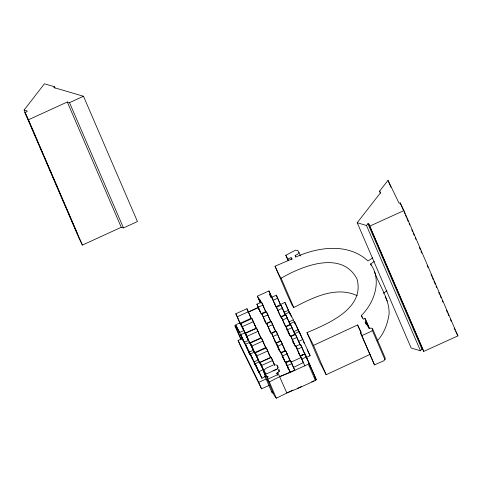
<?xml version="1.0" encoding="UTF-8"?>
<svg xmlns="http://www.w3.org/2000/svg" width="482" height="482" viewBox="0 0 482 482"><rect width="100%" height="100%" fill="white"/><g stroke="black" fill="none" stroke-linecap="round" stroke-linejoin="round"><path stroke-width="0.72" d="M300.449 255.972L298.503 251.417L297.587 250.441L295.37 250.206L285.796 255.303L287.887 259.021L291.032 257.689L292.17 258.858L275.035 266.209L279.385 275.674L281.133 278.204C302.112 265.98 341.636 249.995 356.945 278.837C365.308 308.438 327.965 323.657 306.986 332.628L313.517 345.371L357.596 324.97L361.193 332.291L360.379 332.67L374.496 364.892L383.612 360.855L384.949 359.674L372.315 330.333L372.598 328.826L371.23 328.091L369.116 328.495L365.193 322.024L366.453 321.367L364.995 318.494L363.47 319.204L361.355 315.487C374.532 302.582 382.099 280.301 370.616 263.967L374.327 261.449M384.949 359.674L385.232 358.162L372.598 328.826M272.017 391.336L272.336 393.017L273.686 393.396M278.06 367.362L277.126 365.549L278.06 367.362L277.674 368.356L276.439 369.387L267.606 373.405L265.54 373.743L263.877 372.164L265.365 375.617M265.787 372.327L265.54 373.743L268.155 379.81M265.365 374.508L264.949 376.249L271.969 392.547M54.412 86.724L53.797 87.537L83.482 96.249L137.448 221.545L123.476 227.938L121.259 227.299L82.392 245.067L78.861 237.867L24.901 112.571L27.239 111.505L26.938 110.89L24.1 110.047L44.422 83.79L54.412 86.724L55.008 88.104M420.473 350.788L411.158 348.01L357.198 222.714L380.455 192.842L379.611 191.107L388.004 180.376L399.132 203.35L400.187 202.856L403.94 210.592L457.9 335.888L423.744 351.408L368.718 223.931L367.917 223.69L366.507 225.492L420.473 350.788L421.877 348.986L367.917 223.69M298.985 252.562L297.647 254.207L295.195 255.49L295.719 257.111C318.144 246.832 348.396 242.735 367.971 260.985L372.779 257.81M377.147 340.949C384.148 333.64 387.612 323.765 389.107 313.921C389.601 298.539 379.099 285.778 374.556 271.703M372.315 330.333L370.977 331.52L361.862 335.556L360.379 332.67M277.674 375.171L276.801 373.134L279.078 371.616L279.464 370.622L279.144 369.574M383.25 293.303L386.962 290.785M303.25 362.572L293.466 367.471L294.737 370.086L279.771 376.623L269.311 381.913L267.317 379.376L277.566 374.725L276.801 373.134M250.387 353.993L254.345 352.047L258.316 359.94L254.165 361.789L250.387 353.993L253.755 361.819M275.035 266.209L287.67 295.55L292.02 305.01L293.767 307.546C312.728 297.725 335.93 285.687 357.246 295.713M249.935 354.71L245.446 344.281L249.507 342.353L254.357 352.246M262.021 378.509L259.063 371.646L263.25 369.664L259.25 361.886L255.183 363.711L259.117 372.839M265.462 376.466L261.871 378.165L257.99 370.23M244.32 342.871L240.777 334.641L244.928 332.688L249.447 342.455M260.382 302.702L258.924 299.304L259.491 299.039L260.955 302.003L260.455 302.226M275.089 303.527L274.523 303.793L275.975 306.757L284.922 302.377L291.526 316.951M288.543 357.403L289.995 360.355L285.404 362.452L283.952 359.488M300.792 355.499L303.696 354.439L300.111 355.812L298.659 352.848M248.778 311.962L258.262 307.564M306.986 332.628L319.62 361.964L326.151 374.713L370.23 354.312M292.935 390.083L276.331 398.21L274.336 395.674L267.317 379.376M24.901 112.571L28.432 119.777L67.299 102.003L69.516 102.642L83.482 96.249M293.466 331.218L293.701 331.676L298.195 329.616L294.502 321.759L289.875 323.832L290.158 324.398L285.561 326.489L284.121 323.512M274.698 304.184L271.715 297.274L276.3 295.183L280.747 305.058M262.937 305.088L261.497 302.112L256.9 304.208L258.358 307.179L262.937 305.088L265.913 312.005M265.468 322.307L261.895 314.011L266.486 311.914L270.92 321.783M279.446 314.246L276.469 307.329L281.06 305.233L285.483 315.114M239.373 332.098L235.885 325.32L234.951 325.748L238.277 332.598L239.373 332.098L243.139 340.78M289.652 335.086L286.079 326.79L290.658 324.699L295.098 334.586M245.446 344.281L249.423 352.041L253.472 350.191M294.327 344.407L290.935 336.532L295.526 334.43L300.25 345.022M287.182 353.836L285.736 350.884L281.145 352.969L282.597 355.933L287.182 353.836L290.164 360.747M295.852 346.329L297.304 349.293L301.883 347.209L300.455 344.238L295.852 346.329L299.244 354.21M289.019 361.084L286.127 362.115M288.869 369.616L285.892 362.699L290.483 360.602L294.912 370.483M285.892 362.699L287.35 365.657L291.929 363.567M297.177 388.474L301.756 386.383M368.718 223.931L369.784 226.112L403.94 210.592M260.322 302.991L257.394 296.195L268.926 290.959L271.896 297.406M271.715 297.274L273.167 300.238L277.765 298.147M276.469 307.329L277.909 310.288L282.506 308.197M261.895 314.011L263.341 316.957L267.944 314.867M284.29 323.91L281.313 316.993L285.88 314.915L290.327 324.79M270.3 331.984L266.727 323.681L271.294 321.602L275.74 331.483M281.313 316.993L282.753 319.97L287.35 317.879M266.727 323.681L268.167 326.657L272.764 324.567M240.777 334.641L244.464 342.262L248.561 340.394M275.638 342.696L271.655 333.46L276.246 331.375L280.675 341.256M286.079 326.79L287.531 329.754L292.116 327.676M271.655 333.46L273.095 336.436L277.692 334.339M306.221 357.433L310.095 355.74L299.195 331.562L294.641 333.628L294.924 334.195L290.339 336.273L288.887 333.309M279.343 350.113L276.367 343.196L280.964 341.105L285.38 350.992M276.367 343.196L277.813 346.16L282.404 344.076M290.935 336.532L292.387 339.497L296.972 337.412M303.419 362.964L300.443 356.053L305.04 353.963L316.306 379.75L314.993 380.346M290.887 362.187L301.714 357.264M300.443 356.053L301.889 359.018L306.48 356.933M311.715 381.834L313.686 380.943M248.363 311.752L246.923 308.739L235.825 313.746L237.307 316.752L248.363 311.752L251.339 318.668M245.037 333.297L240.849 323.657L251.984 318.614L256.424 328.537M240.849 323.657L242.338 326.651L253.448 321.621M258.033 331.321L256.581 328.32L245.489 333.327L246.929 336.34L258.033 331.321L261.009 338.237M253.936 351.36L250.363 343.064L261.479 338.039L265.895 347.98M250.363 343.064L251.815 346.082L262.913 341.063M271.161 297.737L269.697 294.345L270.432 294.014M259.202 361.994L255.267 352.902L266.353 347.896L270.782 357.831M255.267 352.902L256.713 355.921L267.805 350.914M264.1 371.712L260.123 362.476L271.233 357.463L274.77 365.308M260.123 362.476L261.563 365.489L272.685 360.47M248.013 312.083L257.99 307.618L258.9 309.715M269.342 385.335L261.533 388.817L240.904 346.962L238.096 340.443L242.181 338.617L242.404 339.069M238.096 340.443L258.726 382.298L266.534 378.816M273.228 365.013L266.245 368.164L264.413 369.688L263.997 370.785M288.688 321.434L288.929 321.88L293.375 319.915L295.424 324.669M288.604 310.215L284.079 312.209L283.868 311.752M303.076 339.442L298.557 341.419L298.334 340.955M271.932 296.966L271.155 297.304L269.697 294.345M273.035 370.748L276.439 369.387M279.771 376.623L289.628 372.682L308.378 364.157L315.397 380.455L296.647 388.98L286.79 392.92L277.843 372.646M357.198 222.714L366.507 225.492M421.877 348.986L422.678 349.227M275.511 364.717L276.578 365.103M264.949 376.249L265.919 377.008L268.227 376.785L266.944 377.002L265.281 375.424M277.463 368.043L279.126 371.724M297.111 348.203L295.821 345.727L295.195 346.016L293.743 343.051M262.931 368.995L259.521 362.44L270.613 357.433L269.161 354.415M243.657 330.176L240.114 323.271L251.17 318.271L250.019 315.861M253.171 349.583L249.736 342.859L260.84 337.84L259.388 334.839M248.254 350.8L252.231 358.56M293.375 319.915L289.483 312.197L285.049 314.15L285.314 314.716L280.717 316.807L279.277 313.848M258.075 359.421L254.623 352.601L265.721 347.582L264.287 344.558M263.907 372.218L265.221 375.231M269.293 318.433L270.751 321.386L266.148 323.482L264.702 320.53M274.101 328.122L275.571 331.086L270.974 333.176L269.534 330.206M307.185 349.83L310.095 355.74M257.394 296.195L258.924 299.304M259.708 310.727L261.166 313.698L265.745 311.607L264.305 308.631M279.343 338.491L280.5 340.864L275.903 342.955L274.463 339.979M279.174 349.715L280.62 352.679L285.211 350.601L283.771 347.624M288.7 369.218L290.013 371.899M255.183 363.711L259.063 371.646M254.791 325.133L256.255 328.14L245.145 333.17L248.296 339.846M454.146 328.152L455.086 330.086M455.713 331.375L457.9 335.888M243.585 341.16L247.272 348.781M253.195 360.512L256.972 368.308M305.04 353.963L316.306 379.75M274.041 363.982L274.668 365.29M385.19 296.719L387.191 301.039M400.187 202.856L403.452 210.429M404.043 211.803L404.934 213.869M405.525 215.243L406.416 217.31M407.007 218.689L408.194 221.443M409.085 223.509L409.676 224.883M411.749 229.703L412.64 231.77M413.231 233.143L414.122 235.21M415.309 237.963L415.9 239.343M419.461 247.603L420.352 249.67M420.943 251.044L421.834 253.11M427.166 265.504L428.058 267.564M431.022 274.451L431.914 276.517M432.505 277.891L433.396 279.958M433.987 281.337L435.174 284.091M436.065 286.157L436.656 287.531M438.728 292.351L439.62 294.418M440.217 295.791L441.102 297.858M442.289 300.611L442.88 301.991M446.44 310.251L447.332 312.318M447.923 313.692L448.814 315.758M450.296 319.198L451.182 321.265M388.004 180.376L390.968 187.263M379.611 191.107L380.503 193.174M369.784 226.112L423.744 351.408M370.616 263.967L371.206 265.329M366.453 321.367L369.393 328.188M364.995 318.494L369.399 328.73M365.193 322.024L366.368 324.754M361.355 315.487L362.53 318.216M357.596 324.97L361.126 333.158M361.862 335.556L374.496 364.892M295.195 255.49L295.779 256.852M291.032 257.689L291.917 259.738M287.887 259.021L288.477 260.382M285.796 255.303L288.146 260.762M313.517 345.371L326.151 374.713M281.133 278.204L293.767 307.546M299.195 331.562L302.708 339.708M303.292 341.069L304.172 343.106M298.195 329.616L299.364 332.333M299.949 333.689L300.828 335.725M294.502 321.759L298.888 331.947M284.922 302.377L290.188 314.601M301.883 347.209L306.052 356.885M306.642 358.271L307.54 360.343M308.137 361.729L309.028 363.802M309.625 365.187L310.812 367.953M300.455 344.238L305.516 355.993M295.526 334.43L300.015 344.811M293.701 331.676L294.574 333.713M290.658 324.699L293.64 331.616M288.929 321.88L289.809 323.916M285.88 314.915L288.863 321.831M281.06 305.233L284.952 314.246M276.3 295.183L280.169 304.172M301.889 359.018L304.871 365.934M297.304 349.293L300.28 356.21M292.387 339.497L295.364 346.413M287.531 329.754L290.507 336.671M292.676 341.708L293.556 343.744M282.753 319.97L285.73 326.886M286.435 328.525L287.314 330.562M287.899 331.923L288.778 333.96M277.909 310.288L281.482 318.584M273.167 300.238L276.144 307.155M268.926 290.959L271.559 297.069M290.483 360.602L293.46 367.513M285.736 350.884L288.712 357.801M280.964 341.105L283.94 348.016M276.246 331.375L279.223 338.292M271.294 321.602L274.276 328.519M266.486 311.914L269.462 318.825M261.497 302.112L264.473 309.028M259.491 299.039L260.949 302.437M287.35 365.657L290.333 372.568M282.597 355.933L285.573 362.85M285.989 363.814L286.862 365.85M287.447 367.206L288.326 369.242M281.145 352.969L284.832 361.524M277.813 346.16L280.789 353.077M282.084 356.078L282.958 358.114M273.095 336.436L279.12 350.426M268.167 326.657L271.143 333.574M263.341 316.957L266.323 323.874M258.358 307.179L261.334 314.089M256.9 304.208L260.172 311.812M271.233 357.463L274.21 364.38M266.353 347.896L269.33 354.812M261.479 338.039L264.455 344.949M256.581 328.32L259.557 335.231M251.984 318.614L254.966 325.525M246.923 308.739L249.899 315.656M269.311 381.913L276.331 398.21M261.563 365.489L264.244 371.712M263.25 369.664L264.431 372.411M256.713 355.921L259.696 362.838M251.815 346.082L254.791 352.999M246.929 336.34L249.905 343.256M245.489 333.327L248.465 340.244M242.338 326.651L245.314 333.562M246.019 335.207L246.995 337.49M247.399 338.406L248.363 340.635M237.307 316.752L240.283 323.663M235.825 313.746L239.994 323.422M254.165 361.789L257.123 368.652M257.539 369.61L258.942 372.869M254.225 362.916L254.876 364.422M249.423 352.041L252.375 358.903M254.153 363.024L254.755 364.428M244.464 342.262L249.797 354.65M238.277 332.598L241.199 339.388M234.951 325.748L240.801 339.328M258.726 382.298L261.533 388.817M69.516 102.642L123.476 227.938M67.299 102.003L121.259 227.299M28.432 119.777L82.392 245.067M24.1 110.047L35.957 137.587M36.554 138.961L37.439 141.027M38.036 142.407L38.922 144.473M39.518 145.847L43.669 155.487M44.26 156.861L45.151 158.927M45.742 160.307L51.375 173.387M51.972 174.761L62.937 200.235M63.534 201.609L64.419 203.675M65.016 205.055L65.907 207.121M66.498 208.495L72.131 221.575M72.722 222.955L77.765 234.656M314.867 376.779L315.083 378.25M243.85 330.556L239.596 332.55L235.65 324.844L239.916 322.856L243.85 330.556"/></g></svg>
